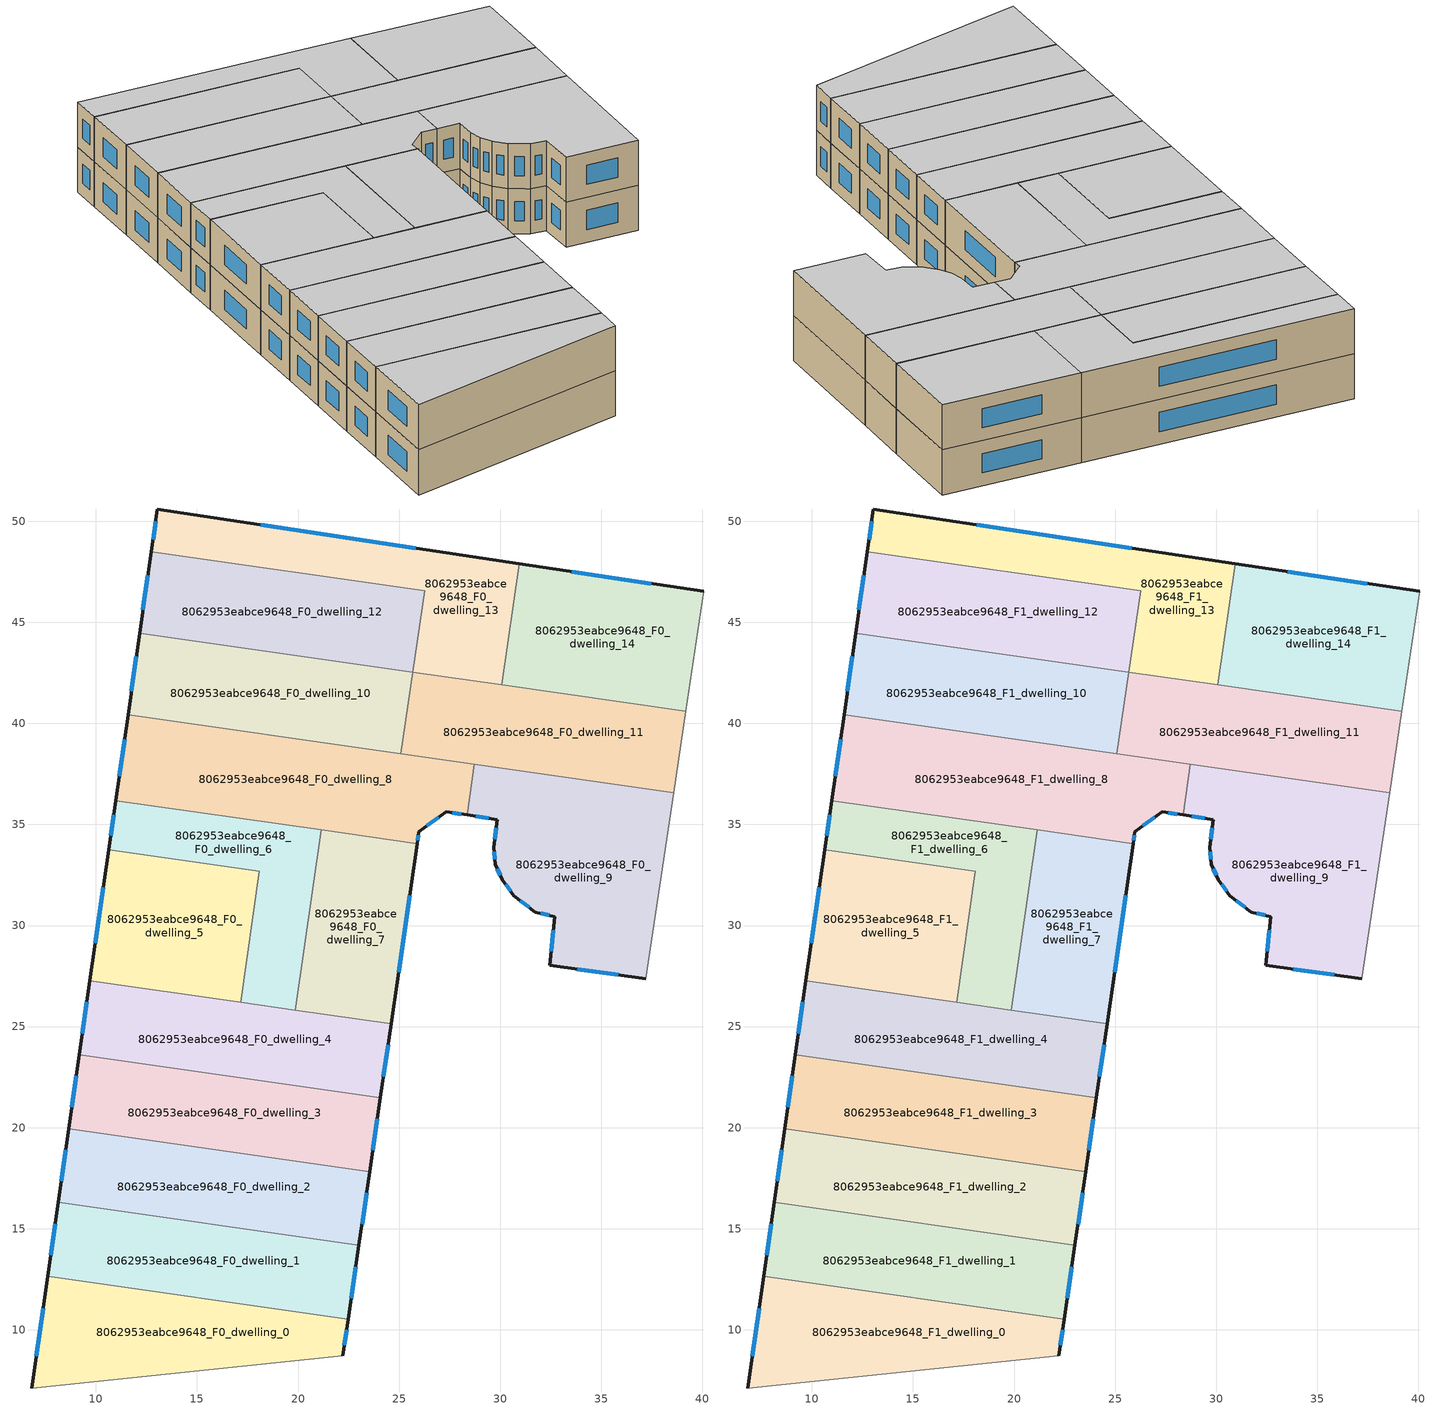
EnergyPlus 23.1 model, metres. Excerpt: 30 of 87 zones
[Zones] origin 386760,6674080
8062953eabce9648_F0_dwelling_0
 floor ground (EU_floor_Construction): 22.48,10.51 22.22,8.71 6.83,7.12 7.62,12.64 z0
 wall outside (EU_wall_Construction): 7.62,12.64 6.83,7.12 / 22.22,8.71 22.48,10.51 z0:3
 wall adiabatic (EU_wall_Construction): 6.83,7.12 22.22,8.71 z0:3
 wall to 8062953eabce9648_F0_dwelling_1 (EU_wall_Construction): 22.48,10.51 7.62,12.64 z0:3
 window (EU_Window_Construction): 7.39,11.06 7.05,8.7 / 22.3,9.22 22.41,10 z0.86:2.14
8062953eabce9648_F0_dwelling_1
 floor ground (EU_floor_Construction): 23.01,14.17 22.48,10.51 7.62,12.64 8.14,16.3 z0
 wall outside (EU_wall_Construction): 8.14,16.3 7.62,12.64 / 22.48,10.51 23.01,14.17 z0:3
 wall to 8062953eabce9648_F0_dwelling_2 (EU_wall_Construction): 23.01,14.17 8.14,16.3 z0:3
 window (EU_Window_Construction): 7.99,15.25 7.77,13.68 / 22.63,11.56 22.86,13.13 z0.86:2.14
8062953eabce9648_F0_dwelling_10
 floor ground (EU_floor_Construction): 25.67,42.53 25.09,38.5 11.59,40.43 12.16,44.46 z0
 wall outside (EU_wall_Construction): 12.16,44.46 11.59,40.43 z0:3
 wall to 8062953eabce9648_F0_dwelling_11 (EU_wall_Construction): 25.09,38.5 25.67,42.53 z0:3
 wall to 8062953eabce9648_F0_dwelling_12 (EU_wall_Construction): 25.67,42.53 12.16,44.46 z0:3
 wall to 8062953eabce9648_F0_dwelling_8 (EU_wall_Construction): 11.59,40.43 25.09,38.5 z0:3
 window (EU_Window_Construction): 12,43.31 11.75,41.58 z0.86:2.14
8062953eabce9648_F0_dwelling_11
 floor ground (EU_floor_Construction): 39.18,40.6 38.58,36.57 25.09,38.5 25.67,42.53 z0
 wall adiabatic (EU_wall_Construction): 38.58,36.57 39.18,40.6 z0:3
 wall to 8062953eabce9648_F0_dwelling_9 (EU_wall_Construction): 28.73,37.98 38.58,36.57 z0:3
 wall to 8062953eabce9648_F0_dwelling_14 (EU_wall_Construction): 39.18,40.6 30.08,41.9 z0:3
 wall to 8062953eabce9648_F0_dwelling_13 (EU_wall_Construction): 30.08,41.9 25.68,42.53 z0:3
 wall to 8062953eabce9648_F0_dwelling_8 (EU_wall_Construction): 25.09,38.5 28.73,37.98 z0:3
 wall to 8062953eabce9648_F0_dwelling_12 (EU_wall_Construction): 25.68,42.53 25.67,42.53 z0:3
8062953eabce9648_F0_dwelling_12
 floor ground (EU_floor_Construction): 26.26,46.56 25.68,42.53 12.16,44.46 12.74,48.49 z0
 wall outside (EU_wall_Construction): 12.74,48.49 12.16,44.46 z0:3
 wall to 8062953eabce9648_F0_dwelling_13 (EU_wall_Construction): 25.68,42.53 26.26,46.56 12.74,48.49 z0:3
 window (EU_Window_Construction): 12.58,47.34 12.33,45.61 z0.86:2.14
8062953eabce9648_F0_dwelling_13
 floor ground (EU_floor_Construction): 30.94,47.9 30.09,41.9 25.68,42.53 26.26,46.56 12.74,48.49 13.04,50.61 z0
 wall outside (EU_wall_Construction): 30.94,47.9 13.04,50.61 12.74,48.49 z0:3
 wall to 8062953eabce9648_F0_dwelling_14 (EU_wall_Construction): 30.09,41.9 30.94,47.9 z0:3
 window (EU_Window_Construction): 12.96,50 12.83,49.09 / 25.83,48.68 18.16,49.83 z0.86:2.14
8062953eabce9648_F0_dwelling_14
 floor ground (EU_floor_Construction): 40.07,46.53 39.18,40.6 30.09,41.9 30.94,47.9 z0
 wall outside (EU_wall_Construction): 40.07,46.53 30.94,47.9 z0:3
 wall adiabatic (EU_wall_Construction): 39.18,40.6 40.07,46.53 z0:3
 window (EU_Window_Construction): 37.46,46.92 33.55,47.51 z0.86:2.14
8062953eabce9648_F0_dwelling_2
 floor ground (EU_floor_Construction): 23.54,17.83 23.01,14.17 8.14,16.3 8.66,19.96 z0
 wall outside (EU_wall_Construction): 8.66,19.96 8.14,16.3 / 23.01,14.17 23.54,17.83 z0:3
 wall to 8062953eabce9648_F0_dwelling_3 (EU_wall_Construction): 23.54,17.83 8.66,19.96 z0:3
 window (EU_Window_Construction): 8.51,18.91 8.29,17.34 / 23.17,15.22 23.39,16.78 z0.86:2.14
8062953eabce9648_F0_dwelling_3
 floor ground (EU_floor_Construction): 24.07,21.48 23.54,17.83 8.66,19.96 9.18,23.61 z0
 wall outside (EU_wall_Construction): 9.18,23.61 8.66,19.96 / 23.54,17.83 24.07,21.48 z0:3
 wall to 8062953eabce9648_F0_dwelling_4 (EU_wall_Construction): 24.07,21.48 9.18,23.61 z0:3
 window (EU_Window_Construction): 9.04,22.57 8.81,21 / 23.7,18.87 23.92,20.44 z0.86:2.14
8062953eabce9648_F0_dwelling_4
 floor ground (EU_floor_Construction): 24.6,25.14 24.07,21.48 9.18,23.61 9.71,27.27 z0
 wall outside (EU_wall_Construction): 9.71,27.27 9.18,23.61 / 24.07,21.48 24.6,25.14 z0:3
 wall to 8062953eabce9648_F0_dwelling_5 (EU_wall_Construction): 17.16,26.2 9.71,27.27 z0:3
 wall to 8062953eabce9648_F0_dwelling_6 (EU_wall_Construction): 19.87,25.81 17.16,26.2 z0:3
 wall to 8062953eabce9648_F0_dwelling_7 (EU_wall_Construction): 24.6,25.14 19.87,25.81 z0:3
 window (EU_Window_Construction): 9.56,26.22 9.33,24.66 / 24.23,22.53 24.45,24.09 z0.86:2.14
8062953eabce9648_F0_dwelling_5
 floor ground (EU_floor_Construction): 18.09,32.68 17.16,26.2 9.71,27.27 10.63,33.75 z0
 wall outside (EU_wall_Construction): 10.63,33.75 9.71,27.27 z0:3
 wall to 8062953eabce9648_F0_dwelling_6 (EU_wall_Construction): 17.16,26.2 18.09,32.68 10.63,33.75 z0:3
 window (EU_Window_Construction): 10.37,31.89 9.97,29.12 z0.86:2.14
8062953eabce9648_F0_dwelling_6
 floor ground (EU_floor_Construction): 21.14,34.73 19.87,25.81 17.16,26.2 18.09,32.68 10.63,33.75 10.98,36.18 z0
 wall outside (EU_wall_Construction): 10.98,36.18 10.63,33.75 z0:3
 wall to 8062953eabce9648_F0_dwelling_7 (EU_wall_Construction): 19.87,25.81 21.14,34.73 z0:3
 wall to 8062953eabce9648_F0_dwelling_8 (EU_wall_Construction): 21.14,34.73 10.98,36.18 z0:3
 window (EU_Window_Construction): 10.88,35.48 10.73,34.44 z0.86:2.14
8062953eabce9648_F0_dwelling_7
 floor ground (EU_floor_Construction): 25.9,34.05 24.6,25.14 19.87,25.81 21.14,34.73 z0
 wall outside (EU_wall_Construction): 24.6,25.14 25.9,34.05 z0:3
 wall to 8062953eabce9648_F0_dwelling_8 (EU_wall_Construction): 25.9,34.05 21.14,34.73 z0:3
 window (EU_Window_Construction): 24.97,27.68 25.53,31.5 z0.86:2.14
8062953eabce9648_F0_dwelling_8
 floor ground (EU_floor_Construction): 28.73,37.98 28.37,35.47 27.34,35.64 25.98,34.64 25.9,34.05 10.98,36.18 11.59,40.43 z0
 wall outside (EU_wall_Construction): 25.9,34.05 25.98,34.64 27.34,35.64 28.37,35.47 / 11.59,40.43 10.98,36.18 z0:3
 wall to 8062953eabce9648_F0_dwelling_9 (EU_wall_Construction): 28.37,35.47 28.73,37.98 z0:3
 window (EU_Window_Construction): 25.92,34.22 25.96,34.47 / 11.42,39.22 11.16,37.39 / 27.63,35.59 28.07,35.52 / 26.37,34.92 26.95,35.35 z0.86:2.14
8062953eabce9648_F0_dwelling_9
 floor ground (EU_floor_Construction): 38.58,36.57 37.2,27.37 32.45,28.04 32.71,30.44 31.74,30.67 30.68,31.46 30.1,32.27 29.77,33.03 29.68,33.88 29.85,35.23 28.37,35.47 28.73,37.98 z0
 wall outside (EU_wall_Construction): 28.37,35.47 29.85,35.23 29.68,33.88 29.77,33.03 30.1,32.27 30.68,31.46 31.74,30.67 32.71,30.44 32.45,28.04 37.2,27.37 z0:3
 wall adiabatic (EU_wall_Construction): 37.2,27.37 38.58,36.57 z0:3
 window (EU_Window_Construction): 33.81,27.84 35.85,27.56 / 32.63,29.75 32.52,28.72 / 32.01,30.6 32.43,30.51 / 30.98,31.23 31.43,30.89 / 30.27,32.04 30.52,31.69 / 29.86,32.81 30,32.49 / 29.71,33.64 29.74,33.27 / 29.8,34.84 29.73,34.27 / 28.79,35.4 29.43,35.3 z0.86:2.14
8062953eabce9648_F1_dwelling_0
 floor to 8062953eabce9648_F0_dwelling_0 (EU_floor_Construction): 22.48,10.51 22.22,8.71 6.83,7.12 7.62,12.64 z3
 wall outside (EU_wall_Construction): 7.62,12.64 6.83,7.12 / 22.22,8.71 22.48,10.51 z3:6
 wall adiabatic (EU_wall_Construction): 6.83,7.12 22.22,8.71 z3:6
 wall to 8062953eabce9648_F1_dwelling_1 (EU_wall_Construction): 22.48,10.51 7.62,12.64 z3:6
 window (EU_Window_Construction): 7.39,11.06 7.05,8.7 / 22.3,9.22 22.41,10 z3.86:5.14
 ceiling to 8062953eabce9648_F2_dwelling_0 (EU_floor_Construction): 22.22,8.71 22.48,10.51 7.62,12.64 6.83,7.12 z6
8062953eabce9648_F1_dwelling_1
 floor to 8062953eabce9648_F0_dwelling_1 (EU_floor_Construction): 23.01,14.17 22.48,10.51 7.62,12.64 8.14,16.3 z3
 wall outside (EU_wall_Construction): 8.14,16.3 7.62,12.64 / 22.48,10.51 23.01,14.17 z3:6
 wall to 8062953eabce9648_F1_dwelling_2 (EU_wall_Construction): 23.01,14.17 8.14,16.3 z3:6
 window (EU_Window_Construction): 7.99,15.25 7.77,13.68 / 22.63,11.56 22.86,13.13 z3.86:5.14
 ceiling to 8062953eabce9648_F2_dwelling_1 (EU_floor_Construction): 22.48,10.51 23.01,14.17 8.14,16.3 7.62,12.64 z6
8062953eabce9648_F1_dwelling_10
 floor to 8062953eabce9648_F0_dwelling_10 (EU_floor_Construction): 25.67,42.53 25.09,38.5 11.59,40.43 12.16,44.46 z3
 wall outside (EU_wall_Construction): 12.16,44.46 11.59,40.43 z3:6
 wall to 8062953eabce9648_F1_dwelling_11 (EU_wall_Construction): 25.09,38.5 25.67,42.53 z3:6
 wall to 8062953eabce9648_F1_dwelling_12 (EU_wall_Construction): 25.67,42.53 12.16,44.46 z3:6
 wall to 8062953eabce9648_F1_dwelling_8 (EU_wall_Construction): 11.59,40.43 25.09,38.5 z3:6
 window (EU_Window_Construction): 12,43.31 11.75,41.58 z3.86:5.14
 ceiling to 8062953eabce9648_F2_dwelling_10 (EU_floor_Construction): 25.09,38.5 25.67,42.53 12.16,44.46 11.59,40.43 z6
8062953eabce9648_F1_dwelling_11
 floor to 8062953eabce9648_F0_dwelling_11 (EU_floor_Construction): 39.18,40.6 38.58,36.57 25.09,38.5 25.67,42.53 z3
 wall adiabatic (EU_wall_Construction): 38.58,36.57 39.18,40.6 z3:6
 wall to 8062953eabce9648_F1_dwelling_9 (EU_wall_Construction): 28.73,37.98 38.58,36.57 z3:6
 wall to 8062953eabce9648_F1_dwelling_14 (EU_wall_Construction): 39.18,40.6 30.08,41.9 z3:6
 wall to 8062953eabce9648_F1_dwelling_13 (EU_wall_Construction): 30.08,41.9 25.68,42.53 z3:6
 wall to 8062953eabce9648_F1_dwelling_8 (EU_wall_Construction): 25.09,38.5 28.73,37.98 z3:6
 wall to 8062953eabce9648_F1_dwelling_12 (EU_wall_Construction): 25.68,42.53 25.67,42.53 z3:6
 ceiling to 8062953eabce9648_F2_dwelling_11 (EU_floor_Construction): 38.58,36.57 39.18,40.6 25.67,42.53 25.09,38.5 z6
8062953eabce9648_F1_dwelling_12
 floor to 8062953eabce9648_F0_dwelling_12 (EU_floor_Construction): 26.26,46.56 25.68,42.53 12.16,44.46 12.74,48.49 z3
 wall outside (EU_wall_Construction): 12.74,48.49 12.16,44.46 z3:6
 wall to 8062953eabce9648_F1_dwelling_13 (EU_wall_Construction): 25.68,42.53 26.26,46.56 12.74,48.49 z3:6
 window (EU_Window_Construction): 12.58,47.34 12.33,45.61 z3.86:5.14
 ceiling to 8062953eabce9648_F2_dwelling_12 (EU_floor_Construction): 25.68,42.53 26.26,46.56 12.74,48.49 12.16,44.46 z6
8062953eabce9648_F1_dwelling_13
 floor to 8062953eabce9648_F0_dwelling_13 (EU_floor_Construction): 30.94,47.9 30.09,41.9 25.68,42.53 26.26,46.56 12.74,48.49 13.04,50.61 z3
 wall outside (EU_wall_Construction): 30.94,47.9 13.04,50.61 12.74,48.49 z3:6
 wall to 8062953eabce9648_F1_dwelling_14 (EU_wall_Construction): 30.09,41.9 30.94,47.9 z3:6
 window (EU_Window_Construction): 12.96,50 12.83,49.09 / 25.83,48.68 18.16,49.83 z3.86:5.14
 ceiling to 8062953eabce9648_F2_dwelling_13 (EU_floor_Construction): 30.09,41.9 30.94,47.9 13.04,50.61 12.74,48.49 26.26,46.56 25.68,42.53 z6
8062953eabce9648_F1_dwelling_14
 floor to 8062953eabce9648_F0_dwelling_14 (EU_floor_Construction): 40.07,46.53 39.18,40.6 30.09,41.9 30.94,47.9 z3
 wall outside (EU_wall_Construction): 40.07,46.53 30.94,47.9 z3:6
 wall adiabatic (EU_wall_Construction): 39.18,40.6 40.07,46.53 z3:6
 window (EU_Window_Construction): 37.46,46.92 33.55,47.51 z3.86:5.14
 ceiling to 8062953eabce9648_F2_dwelling_14 (EU_floor_Construction): 39.18,40.6 40.07,46.53 30.94,47.9 30.09,41.9 z6
8062953eabce9648_F1_dwelling_2
 floor to 8062953eabce9648_F0_dwelling_2 (EU_floor_Construction): 23.54,17.83 23.01,14.17 8.14,16.3 8.66,19.96 z3
 wall outside (EU_wall_Construction): 8.66,19.96 8.14,16.3 / 23.01,14.17 23.54,17.83 z3:6
 wall to 8062953eabce9648_F1_dwelling_3 (EU_wall_Construction): 23.54,17.83 8.66,19.96 z3:6
 window (EU_Window_Construction): 8.51,18.91 8.29,17.34 / 23.17,15.22 23.39,16.78 z3.86:5.14
 ceiling to 8062953eabce9648_F2_dwelling_2 (EU_floor_Construction): 23.01,14.17 23.54,17.83 8.66,19.96 8.14,16.3 z6
8062953eabce9648_F1_dwelling_3
 floor to 8062953eabce9648_F0_dwelling_3 (EU_floor_Construction): 24.07,21.48 23.54,17.83 8.66,19.96 9.18,23.61 z3
 wall outside (EU_wall_Construction): 9.18,23.61 8.66,19.96 / 23.54,17.83 24.07,21.48 z3:6
 wall to 8062953eabce9648_F1_dwelling_4 (EU_wall_Construction): 24.07,21.48 9.18,23.61 z3:6
 window (EU_Window_Construction): 9.04,22.57 8.81,21 / 23.7,18.87 23.92,20.44 z3.86:5.14
 ceiling to 8062953eabce9648_F2_dwelling_3 (EU_floor_Construction): 23.54,17.83 24.07,21.48 9.18,23.61 8.66,19.96 z6
8062953eabce9648_F1_dwelling_4
 floor to 8062953eabce9648_F0_dwelling_4 (EU_floor_Construction): 24.6,25.14 24.07,21.48 9.18,23.61 9.71,27.27 z3
 wall outside (EU_wall_Construction): 9.71,27.27 9.18,23.61 / 24.07,21.48 24.6,25.14 z3:6
 wall to 8062953eabce9648_F1_dwelling_5 (EU_wall_Construction): 17.16,26.2 9.71,27.27 z3:6
 wall to 8062953eabce9648_F1_dwelling_6 (EU_wall_Construction): 19.87,25.81 17.16,26.2 z3:6
 wall to 8062953eabce9648_F1_dwelling_7 (EU_wall_Construction): 24.6,25.14 19.87,25.81 z3:6
 window (EU_Window_Construction): 9.56,26.22 9.33,24.66 / 24.23,22.53 24.45,24.09 z3.86:5.14
 ceiling to 8062953eabce9648_F2_dwelling_4 (EU_floor_Construction): 24.07,21.48 24.6,25.14 9.71,27.27 9.18,23.61 z6
8062953eabce9648_F1_dwelling_5
 floor to 8062953eabce9648_F0_dwelling_5 (EU_floor_Construction): 18.09,32.68 17.16,26.2 9.71,27.27 10.63,33.75 z3
 wall outside (EU_wall_Construction): 10.63,33.75 9.71,27.27 z3:6
 wall to 8062953eabce9648_F1_dwelling_6 (EU_wall_Construction): 17.16,26.2 18.09,32.68 10.63,33.75 z3:6
 window (EU_Window_Construction): 10.37,31.89 9.97,29.12 z3.86:5.14
 ceiling to 8062953eabce9648_F2_dwelling_5 (EU_floor_Construction): 17.16,26.2 18.09,32.68 10.63,33.75 9.71,27.27 z6
8062953eabce9648_F1_dwelling_6
 floor to 8062953eabce9648_F0_dwelling_6 (EU_floor_Construction): 21.14,34.73 19.87,25.81 17.16,26.2 18.09,32.68 10.63,33.75 10.98,36.18 z3
 wall outside (EU_wall_Construction): 10.98,36.18 10.63,33.75 z3:6
 wall to 8062953eabce9648_F1_dwelling_7 (EU_wall_Construction): 19.87,25.81 21.14,34.73 z3:6
 wall to 8062953eabce9648_F1_dwelling_8 (EU_wall_Construction): 21.14,34.73 10.98,36.18 z3:6
 window (EU_Window_Construction): 10.88,35.48 10.73,34.44 z3.86:5.14
 ceiling to 8062953eabce9648_F2_dwelling_6 (EU_floor_Construction): 19.87,25.81 21.14,34.73 10.98,36.18 10.63,33.75 18.09,32.68 17.16,26.2 z6
8062953eabce9648_F1_dwelling_7
 floor to 8062953eabce9648_F0_dwelling_7 (EU_floor_Construction): 25.9,34.05 24.6,25.14 19.87,25.81 21.14,34.73 z3
 wall outside (EU_wall_Construction): 24.6,25.14 25.9,34.05 z3:6
 wall to 8062953eabce9648_F1_dwelling_8 (EU_wall_Construction): 25.9,34.05 21.14,34.73 z3:6
 window (EU_Window_Construction): 24.97,27.68 25.53,31.5 z3.86:5.14
 ceiling to 8062953eabce9648_F2_dwelling_7 (EU_floor_Construction): 24.6,25.14 25.9,34.05 21.14,34.73 19.87,25.81 z6
8062953eabce9648_F1_dwelling_8
 floor to 8062953eabce9648_F0_dwelling_8 (EU_floor_Construction): 28.73,37.98 28.37,35.47 27.34,35.64 25.98,34.64 25.9,34.05 10.98,36.18 11.59,40.43 z3
 wall outside (EU_wall_Construction): 25.9,34.05 25.98,34.64 27.34,35.64 28.37,35.47 / 11.59,40.43 10.98,36.18 z3:6
 wall to 8062953eabce9648_F1_dwelling_9 (EU_wall_Construction): 28.37,35.47 28.73,37.98 z3:6
 window (EU_Window_Construction): 25.92,34.22 25.96,34.47 / 11.42,39.22 11.16,37.39 / 27.63,35.59 28.07,35.52 / 26.37,34.92 26.95,35.35 z3.86:5.14
 ceiling to 8062953eabce9648_F2_dwelling_8 (EU_floor_Construction): 28.37,35.47 28.73,37.98 11.59,40.43 10.98,36.18 25.9,34.05 25.98,34.64 27.34,35.64 z6
8062953eabce9648_F1_dwelling_9
 floor to 8062953eabce9648_F0_dwelling_9 (EU_floor_Construction): 38.58,36.57 37.2,27.37 32.45,28.04 32.71,30.44 31.74,30.67 30.68,31.46 30.1,32.27 29.77,33.03 29.68,33.88 29.85,35.23 28.37,35.47 28.73,37.98 z3
 wall outside (EU_wall_Construction): 28.37,35.47 29.85,35.23 29.68,33.88 29.77,33.03 30.1,32.27 30.68,31.46 31.74,30.67 32.71,30.44 32.45,28.04 37.2,27.37 z3:6
 wall adiabatic (EU_wall_Construction): 37.2,27.37 38.58,36.57 z3:6
 window (EU_Window_Construction): 33.81,27.84 35.85,27.56 / 32.63,29.75 32.52,28.72 / 32.01,30.6 32.43,30.51 / 30.98,31.23 31.43,30.89 / 30.27,32.04 30.52,31.69 / 29.86,32.81 30,32.49 / 29.71,33.64 29.74,33.27 / 29.8,34.84 29.73,34.27 / 28.79,35.4 29.43,35.3 z3.86:5.14
 ceiling to 8062953eabce9648_F2_dwelling_9 (EU_floor_Construction): 37.2,27.37 38.58,36.57 28.73,37.98 28.37,35.47 29.85,35.23 29.68,33.88 29.77,33.03 30.1,32.27 30.68,31.46 31.74,30.67 32.71,30.44 32.45,28.04 z6
[Building]
EU S2 Campaign: North Axis=0; Terrain=City; Solar Distribution=FullExterior
[Site:Location]
Helsinki-Vantaa.AP: Latitude=60.317; Longitude=24.963; Time Zone=2; Elevation=54.6
[SizingPeriod:WeatherFileDays]
AnnualSizingPeriod: Begin Month=1; Begin Day of Month=1; End Month=12; End Day of Month=31; Day of Week for Start Day=Monday; Use Weather File Daylight Saving Period=No; Use Weather File Rain and Snow Indicators=No
[MATERIAL]
EU_InternalMass_Material: Roughness=MediumRough; Thickness=0.1; Conductivity=1; Density=1800; Specific Heat=900; Thermal Absorptance=0.9; Solar Absorptance=0.7; Visible Absorptance=0.7
[MATERIAL:NOMASS] Roughness=MediumRough; Thermal Absorptance=0.9; Solar Absorptance=0.7; Visible Absorptance=0.7
Name | Thermal Resistance
EU_wall_NoMass | 1.10183
EU_floor_NoMass | 1.70606
[WINDOWMATERIAL:SIMPLEGLAZINGSYSTEM]
EU_Window_SimpleGlazing: UFactor=3.11035; Solar Heat Gain Coefficient=0.8; Visible Transmittance=0.8
[CONSTRUCTION]
EU_wall_Construction: EU_wall_NoMass
EU_floor_Construction: EU_floor_NoMass
EU_Window_Construction: EU_Window_SimpleGlazing
EU_InternalMass_Construction: EU_InternalMass_Material
[ZONE] Type=1; Multiplier=1; Ceiling Height=autocalculate; Floor Area=autocalculate; Part of Total Floor Area=Yes
Name | Volume
8062953eabce9648_F0_dwelling_0; 8062953eabce9648_F1_dwelling_0 | 166.624
8062953eabce9648_F0_dwelling_1; 8062953eabce9648_F1_dwelling_1 | 166.622
8062953eabce9648_F0_dwelling_10; 8062953eabce9648_F1_dwelling_10 | 166.617
8062953eabce9648_F0_dwelling_11; 8062953eabce9648_F1_dwelling_11 | 166.619
8062953eabce9648_F0_dwelling_12; 8062953eabce9648_F1_dwelling_12 | 166.65
8062953eabce9648_F0_dwelling_13; 8062953eabce9648_F1_dwelling_13 | 166.615
8062953eabce9648_F0_dwelling_14; 8062953eabce9648_F1_dwelling_14 | 166.606
8062953eabce9648_F0_dwelling_2; 8062953eabce9648_F1_dwelling_2 | 166.637
8062953eabce9648_F0_dwelling_3; 8062953eabce9648_F1_dwelling_3 | 166.603
8062953eabce9648_F0_dwelling_4; 8062953eabce9648_F1_dwelling_4 | 166.648
8062953eabce9648_F0_dwelling_5; 8062953eabce9648_F1_dwelling_5 | 147.819
8062953eabce9648_F0_dwelling_6; 8062953eabce9648_F1_dwelling_6 | 129.465
8062953eabce9648_F0_dwelling_7; 8062953eabce9648_F1_dwelling_7 | 129.459
8062953eabce9648_F0_dwelling_8; 8062953eabce9648_F1_dwelling_8 | 213.204
8062953eabce9648_F0_dwelling_9; 8062953eabce9648_F1_dwelling_9 | 213.206
[INTERNALMASS] Construction=EU_InternalMass_Construction
Name | Zone or ZoneList | Surface Area
8062953eabce9648_F0_dwelling_0_EU_InternalMass | 8062953eabce9648_F0_dwelling_0 | 55.5414
8062953eabce9648_F0_dwelling_1_EU_InternalMass | 8062953eabce9648_F0_dwelling_1 | 55.5406
8062953eabce9648_F0_dwelling_2_EU_InternalMass | 8062953eabce9648_F0_dwelling_2 | 55.5454
8062953eabce9648_F0_dwelling_3_EU_InternalMass | 8062953eabce9648_F0_dwelling_3 | 55.5346
8062953eabce9648_F0_dwelling_4_EU_InternalMass | 8062953eabce9648_F0_dwelling_4 | 55.5495
8062953eabce9648_F0_dwelling_5_EU_InternalMass | 8062953eabce9648_F0_dwelling_5 | 49.2746
8062953eabce9648_F0_dwelling_6_EU_InternalMass | 8062953eabce9648_F0_dwelling_6 | 43.1552
8062953eabce9648_F0_dwelling_7_EU_InternalMass | 8062953eabce9648_F0_dwelling_7 | 43.1518
8062953eabce9648_F0_dwelling_8_EU_InternalMass | 8062953eabce9648_F0_dwelling_8 | 71.0672
8062953eabce9648_F0_dwelling_9_EU_InternalMass | 8062953eabce9648_F0_dwelling_9 | 71.0665
8062953eabce9648_F0_dwelling_10_EU_InternalMass | 8062953eabce9648_F0_dwelling_10 | 55.5391
8062953eabce9648_F0_dwelling_11_EU_InternalMass | 8062953eabce9648_F0_dwelling_11 | 55.5392
8062953eabce9648_F0_dwelling_12_EU_InternalMass | 8062953eabce9648_F0_dwelling_12 | 55.5499
8062953eabce9648_F0_dwelling_13_EU_InternalMass | 8062953eabce9648_F0_dwelling_13 | 55.5387
8062953eabce9648_F0_dwelling_14_EU_InternalMass | 8062953eabce9648_F0_dwelling_14 | 55.535
8062953eabce9648_F1_dwelling_0_EU_InternalMass | 8062953eabce9648_F1_dwelling_0 | 55.5414
8062953eabce9648_F1_dwelling_1_EU_InternalMass | 8062953eabce9648_F1_dwelling_1 | 55.5406
8062953eabce9648_F1_dwelling_2_EU_InternalMass | 8062953eabce9648_F1_dwelling_2 | 55.5454
8062953eabce9648_F1_dwelling_3_EU_InternalMass | 8062953eabce9648_F1_dwelling_3 | 55.5346
8062953eabce9648_F1_dwelling_4_EU_InternalMass | 8062953eabce9648_F1_dwelling_4 | 55.5495
8062953eabce9648_F1_dwelling_5_EU_InternalMass | 8062953eabce9648_F1_dwelling_5 | 49.2746
8062953eabce9648_F1_dwelling_6_EU_InternalMass | 8062953eabce9648_F1_dwelling_6 | 43.1552
8062953eabce9648_F1_dwelling_7_EU_InternalMass | 8062953eabce9648_F1_dwelling_7 | 43.1518
8062953eabce9648_F1_dwelling_8_EU_InternalMass | 8062953eabce9648_F1_dwelling_8 | 71.0672
8062953eabce9648_F1_dwelling_9_EU_InternalMass | 8062953eabce9648_F1_dwelling_9 | 71.0665
8062953eabce9648_F1_dwelling_10_EU_InternalMass | 8062953eabce9648_F1_dwelling_10 | 55.5391
8062953eabce9648_F1_dwelling_11_EU_InternalMass | 8062953eabce9648_F1_dwelling_11 | 55.5392
8062953eabce9648_F1_dwelling_12_EU_InternalMass | 8062953eabce9648_F1_dwelling_12 | 55.5499
8062953eabce9648_F1_dwelling_13_EU_InternalMass | 8062953eabce9648_F1_dwelling_13 | 55.5387
8062953eabce9648_F1_dwelling_14_EU_InternalMass | 8062953eabce9648_F1_dwelling_14 | 55.535
[OTHEREQUIPMENT] Fuel Type=Electricity; Design Level Calculation Method=Watts/Area; Power per Zone Floor Area=1; Fraction Latent=0; Fraction Radiant=0; Fraction Lost=0; Carbon Dioxide Generation Rate=0; EndUse Subcategory=EU_Step8_InternalGains
Name | Zone or ZoneList or Space or SpaceList | Schedule
EU_Step8_InternalGain_8062953eabce9648_F0_dwelling_0_f000 | 8062953eabce9648_F0_dwelling_0 | EU_Step8_GainSchedule_8062953eabce9648_F0_dwelling_0_f000
EU_Step8_InternalGain_8062953eabce9648_F0_dwelling_1_f000 | 8062953eabce9648_F0_dwelling_1 | EU_Step8_GainSchedule_8062953eabce9648_F0_dwelling_1_f000
EU_Step8_InternalGain_8062953eabce9648_F0_dwelling_2_f000 | 8062953eabce9648_F0_dwelling_2 | EU_Step8_GainSchedule_8062953eabce9648_F0_dwelling_2_f000
EU_Step8_InternalGain_8062953eabce9648_F0_dwelling_3_f000 | 8062953eabce9648_F0_dwelling_3 | EU_Step8_GainSchedule_8062953eabce9648_F0_dwelling_3_f000
EU_Step8_InternalGain_8062953eabce9648_F0_dwelling_4_f000 | 8062953eabce9648_F0_dwelling_4 | EU_Step8_GainSchedule_8062953eabce9648_F0_dwelling_4_f000
EU_Step8_InternalGain_8062953eabce9648_F0_dwelling_5_f000 | 8062953eabce9648_F0_dwelling_5 | EU_Step8_GainSchedule_8062953eabce9648_F0_dwelling_5_f000
EU_Step8_InternalGain_8062953eabce9648_F0_dwelling_6_f000 | 8062953eabce9648_F0_dwelling_6 | EU_Step8_GainSchedule_8062953eabce9648_F0_dwelling_6_f000
EU_Step8_InternalGain_8062953eabce9648_F0_dwelling_7_f000 | 8062953eabce9648_F0_dwelling_7 | EU_Step8_GainSchedule_8062953eabce9648_F0_dwelling_7_f000
EU_Step8_InternalGain_8062953eabce9648_F0_dwelling_8_f000 | 8062953eabce9648_F0_dwelling_8 | EU_Step8_GainSchedule_8062953eabce9648_F0_dwelling_8_f000
EU_Step8_InternalGain_8062953eabce9648_F0_dwelling_9_f000 | 8062953eabce9648_F0_dwelling_9 | EU_Step8_GainSchedule_8062953eabce9648_F0_dwelling_9_f000
EU_Step8_InternalGain_8062953eabce9648_F0_dwelling_10_f000 | 8062953eabce9648_F0_dwelling_10 | EU_Step8_GainSchedule_8062953eabce9648_F0_dwelling_10_f000
EU_Step8_InternalGain_8062953eabce9648_F0_dwelling_11_f000 | 8062953eabce9648_F0_dwelling_11 | EU_Step8_GainSchedule_8062953eabce9648_F0_dwelling_11_f000
EU_Step8_InternalGain_8062953eabce9648_F0_dwelling_12_f000 | 8062953eabce9648_F0_dwelling_12 | EU_Step8_GainSchedule_8062953eabce9648_F0_dwelling_12_f000
EU_Step8_InternalGain_8062953eabce9648_F0_dwelling_13_f000 | 8062953eabce9648_F0_dwelling_13 | EU_Step8_GainSchedule_8062953eabce9648_F0_dwelling_13_f000
EU_Step8_InternalGain_8062953eabce9648_F0_dwelling_14_f000 | 8062953eabce9648_F0_dwelling_14 | EU_Step8_GainSchedule_8062953eabce9648_F0_dwelling_14_f000
EU_Step8_InternalGain_8062953eabce9648_F1_dwelling_0_f000 | 8062953eabce9648_F1_dwelling_0 | EU_Step8_GainSchedule_8062953eabce9648_F1_dwelling_0_f000
EU_Step8_InternalGain_8062953eabce9648_F1_dwelling_1_f000 | 8062953eabce9648_F1_dwelling_1 | EU_Step8_GainSchedule_8062953eabce9648_F1_dwelling_1_f000
EU_Step8_InternalGain_8062953eabce9648_F1_dwelling_2_f000 | 8062953eabce9648_F1_dwelling_2 | EU_Step8_GainSchedule_8062953eabce9648_F1_dwelling_2_f000
EU_Step8_InternalGain_8062953eabce9648_F1_dwelling_3_f000 | 8062953eabce9648_F1_dwelling_3 | EU_Step8_GainSchedule_8062953eabce9648_F1_dwelling_3_f000
EU_Step8_InternalGain_8062953eabce9648_F1_dwelling_4_f000 | 8062953eabce9648_F1_dwelling_4 | EU_Step8_GainSchedule_8062953eabce9648_F1_dwelling_4_f000
EU_Step8_InternalGain_8062953eabce9648_F1_dwelling_5_f000 | 8062953eabce9648_F1_dwelling_5 | EU_Step8_GainSchedule_8062953eabce9648_F1_dwelling_5_f000
EU_Step8_InternalGain_8062953eabce9648_F1_dwelling_6_f000 | 8062953eabce9648_F1_dwelling_6 | EU_Step8_GainSchedule_8062953eabce9648_F1_dwelling_6_f000
EU_Step8_InternalGain_8062953eabce9648_F1_dwelling_7_f000 | 8062953eabce9648_F1_dwelling_7 | EU_Step8_GainSchedule_8062953eabce9648_F1_dwelling_7_f000
EU_Step8_InternalGain_8062953eabce9648_F1_dwelling_8_f000 | 8062953eabce9648_F1_dwelling_8 | EU_Step8_GainSchedule_8062953eabce9648_F1_dwelling_8_f000
EU_Step8_InternalGain_8062953eabce9648_F1_dwelling_9_f000 | 8062953eabce9648_F1_dwelling_9 | EU_Step8_GainSchedule_8062953eabce9648_F1_dwelling_9_f000
EU_Step8_InternalGain_8062953eabce9648_F1_dwelling_10_f000 | 8062953eabce9648_F1_dwelling_10 | EU_Step8_GainSchedule_8062953eabce9648_F1_dwelling_10_f000
EU_Step8_InternalGain_8062953eabce9648_F1_dwelling_11_f000 | 8062953eabce9648_F1_dwelling_11 | EU_Step8_GainSchedule_8062953eabce9648_F1_dwelling_11_f000
EU_Step8_InternalGain_8062953eabce9648_F1_dwelling_12_f000 | 8062953eabce9648_F1_dwelling_12 | EU_Step8_GainSchedule_8062953eabce9648_F1_dwelling_12_f000
EU_Step8_InternalGain_8062953eabce9648_F1_dwelling_13_f000 | 8062953eabce9648_F1_dwelling_13 | EU_Step8_GainSchedule_8062953eabce9648_F1_dwelling_13_f000
EU_Step8_InternalGain_8062953eabce9648_F1_dwelling_14_f000 | 8062953eabce9648_F1_dwelling_14 | EU_Step8_GainSchedule_8062953eabce9648_F1_dwelling_14_f000
[ZONEVENTILATION:DESIGNFLOWRATE] Schedule=EU_AlwaysOn; Design Flow Rate Calculation Method=AirChanges/Hour; Air Changes per Hour=0.756316; Ventilation Type=Natural; Fan Pressure Rise=0; Fan Total Efficiency=1; Constant Term Coefficient=1; Temperature Term Coefficient=0; Velocity Term Coefficient=0; Velocity Squared Term Coefficient=0; Minimum Indoor Temperature=-100; Maximum Indoor Temperature=100; Delta Temperature=-100; Minimum Outdoor Temperature=-100; Maximum Outdoor Temperature=100; Maximum Wind Speed=40
Name | Zone or ZoneList or Space or SpaceList
EU_ConstantAir_8062953eabce9648_F0_dwelling_0 | 8062953eabce9648_F0_dwelling_0
EU_ConstantAir_8062953eabce9648_F0_dwelling_1 | 8062953eabce9648_F0_dwelling_1
EU_ConstantAir_8062953eabce9648_F0_dwelling_2 | 8062953eabce9648_F0_dwelling_2
EU_ConstantAir_8062953eabce9648_F0_dwelling_3 | 8062953eabce9648_F0_dwelling_3
EU_ConstantAir_8062953eabce9648_F0_dwelling_4 | 8062953eabce9648_F0_dwelling_4
EU_ConstantAir_8062953eabce9648_F0_dwelling_5 | 8062953eabce9648_F0_dwelling_5
EU_ConstantAir_8062953eabce9648_F0_dwelling_6 | 8062953eabce9648_F0_dwelling_6
EU_ConstantAir_8062953eabce9648_F0_dwelling_7 | 8062953eabce9648_F0_dwelling_7
EU_ConstantAir_8062953eabce9648_F0_dwelling_8 | 8062953eabce9648_F0_dwelling_8
EU_ConstantAir_8062953eabce9648_F0_dwelling_9 | 8062953eabce9648_F0_dwelling_9
EU_ConstantAir_8062953eabce9648_F0_dwelling_10 | 8062953eabce9648_F0_dwelling_10
EU_ConstantAir_8062953eabce9648_F0_dwelling_11 | 8062953eabce9648_F0_dwelling_11
EU_ConstantAir_8062953eabce9648_F0_dwelling_12 | 8062953eabce9648_F0_dwelling_12
EU_ConstantAir_8062953eabce9648_F0_dwelling_13 | 8062953eabce9648_F0_dwelling_13
EU_ConstantAir_8062953eabce9648_F0_dwelling_14 | 8062953eabce9648_F0_dwelling_14
EU_ConstantAir_8062953eabce9648_F1_dwelling_0 | 8062953eabce9648_F1_dwelling_0
EU_ConstantAir_8062953eabce9648_F1_dwelling_1 | 8062953eabce9648_F1_dwelling_1
EU_ConstantAir_8062953eabce9648_F1_dwelling_2 | 8062953eabce9648_F1_dwelling_2
EU_ConstantAir_8062953eabce9648_F1_dwelling_3 | 8062953eabce9648_F1_dwelling_3
EU_ConstantAir_8062953eabce9648_F1_dwelling_4 | 8062953eabce9648_F1_dwelling_4
EU_ConstantAir_8062953eabce9648_F1_dwelling_5 | 8062953eabce9648_F1_dwelling_5
EU_ConstantAir_8062953eabce9648_F1_dwelling_6 | 8062953eabce9648_F1_dwelling_6
EU_ConstantAir_8062953eabce9648_F1_dwelling_7 | 8062953eabce9648_F1_dwelling_7
EU_ConstantAir_8062953eabce9648_F1_dwelling_8 | 8062953eabce9648_F1_dwelling_8
EU_ConstantAir_8062953eabce9648_F1_dwelling_9 | 8062953eabce9648_F1_dwelling_9
EU_ConstantAir_8062953eabce9648_F1_dwelling_10 | 8062953eabce9648_F1_dwelling_10
EU_ConstantAir_8062953eabce9648_F1_dwelling_11 | 8062953eabce9648_F1_dwelling_11
EU_ConstantAir_8062953eabce9648_F1_dwelling_12 | 8062953eabce9648_F1_dwelling_12
EU_ConstantAir_8062953eabce9648_F1_dwelling_13 | 8062953eabce9648_F1_dwelling_13
EU_ConstantAir_8062953eabce9648_F1_dwelling_14 | 8062953eabce9648_F1_dwelling_14
[HVACTEMPLATE:THERMOSTAT] Constant Heating Setpoint=20; Constant Cooling Setpoint=50
EU_HeatOnly_8062953eabce9648_F0_dwelling_0; EU_HeatOnly_8062953eabce9648_F0_dwelling_1; EU_HeatOnly_8062953eabce9648_F0_dwelling_2; EU_HeatOnly_8062953eabce9648_F0_dwelling_3; EU_HeatOnly_8062953eabce9648_F0_dwelling_4; EU_HeatOnly_8062953eabce9648_F0_dwelling_5; EU_HeatOnly_8062953eabce9648_F0_dwelling_6; EU_HeatOnly_8062953eabce9648_F0_dwelling_7; EU_HeatOnly_8062953eabce9648_F0_dwelling_8; EU_HeatOnly_8062953eabce9648_F0_dwelling_9; EU_HeatOnly_8062953eabce9648_F0_dwelling_10; EU_HeatOnly_8062953eabce9648_F0_dwelling_11; EU_HeatOnly_8062953eabce9648_F0_dwelling_12; EU_HeatOnly_8062953eabce9648_F0_dwelling_13; EU_HeatOnly_8062953eabce9648_F0_dwelling_14; EU_HeatOnly_8062953eabce9648_F1_dwelling_0; EU_HeatOnly_8062953eabce9648_F1_dwelling_1; EU_HeatOnly_8062953eabce9648_F1_dwelling_2; EU_HeatOnly_8062953eabce9648_F1_dwelling_3; EU_HeatOnly_8062953eabce9648_F1_dwelling_4; EU_HeatOnly_8062953eabce9648_F1_dwelling_5; EU_HeatOnly_8062953eabce9648_F1_dwelling_6; EU_HeatOnly_8062953eabce9648_F1_dwelling_7; EU_HeatOnly_8062953eabce9648_F1_dwelling_8; EU_HeatOnly_8062953eabce9648_F1_dwelling_9; EU_HeatOnly_8062953eabce9648_F1_dwelling_10; EU_HeatOnly_8062953eabce9648_F1_dwelling_11; EU_HeatOnly_8062953eabce9648_F1_dwelling_12; EU_HeatOnly_8062953eabce9648_F1_dwelling_13; EU_HeatOnly_8062953eabce9648_F1_dwelling_14; EU_HeatOnly_8062953eabce9648_F2_dwelling_0; EU_HeatOnly_8062953eabce9648_F2_dwelling_1; EU_HeatOnly_8062953eabce9648_F2_dwelling_2; EU_HeatOnly_8062953eabce9648_F2_dwelling_3; EU_HeatOnly_8062953eabce9648_F2_dwelling_4; EU_HeatOnly_8062953eabce9648_F2_dwelling_5; EU_HeatOnly_8062953eabce9648_F2_dwelling_6; EU_HeatOnly_8062953eabce9648_F2_dwelling_7; EU_HeatOnly_8062953eabce9648_F2_dwelling_8; EU_HeatOnly_8062953eabce9648_F2_dwelling_9; EU_HeatOnly_8062953eabce9648_F2_dwelling_10; EU_HeatOnly_8062953eabce9648_F2_dwelling_11; EU_HeatOnly_8062953eabce9648_F2_dwelling_12; EU_HeatOnly_8062953eabce9648_F2_dwelling_13; EU_HeatOnly_8062953eabce9648_F2_dwelling_14; EU_HeatOnly_8062953eabce9648_F3_dwelling_0; EU_HeatOnly_8062953eabce9648_F3_dwelling_1; EU_HeatOnly_8062953eabce9648_F3_dwelling_2; EU_HeatOnly_8062953eabce9648_F3_dwelling_3; EU_HeatOnly_8062953eabce9648_F3_dwelling_4; EU_HeatOnly_8062953eabce9648_F3_dwelling_5; EU_HeatOnly_8062953eabce9648_F3_dwelling_6; EU_HeatOnly_8062953eabce9648_F3_dwelling_7; EU_HeatOnly_8062953eabce9648_F3_dwelling_8; EU_HeatOnly_8062953eabce9648_F3_dwelling_9; EU_HeatOnly_8062953eabce9648_F3_dwelling_10; EU_HeatOnly_8062953eabce9648_F3_dwelling_11; EU_HeatOnly_8062953eabce9648_F3_dwelling_12; EU_HeatOnly_8062953eabce9648_F3_dwelling_13; EU_HeatOnly_8062953eabce9648_F4_dwelling_0; EU_HeatOnly_8062953eabce9648_F4_dwelling_1; EU_HeatOnly_8062953eabce9648_F4_dwelling_2; EU_HeatOnly_8062953eabce9648_F4_dwelling_3; EU_HeatOnly_8062953eabce9648_F4_dwelling_4; EU_HeatOnly_8062953eabce9648_F4_dwelling_5; EU_HeatOnly_8062953eabce9648_F4_dwelling_6; EU_HeatOnly_8062953eabce9648_F4_dwelling_7; EU_HeatOnly_8062953eabce9648_F4_dwelling_8; EU_HeatOnly_8062953eabce9648_F4_dwelling_9; EU_HeatOnly_8062953eabce9648_F4_dwelling_10; EU_HeatOnly_8062953eabce9648_F4_dwelling_11; EU_HeatOnly_8062953eabce9648_F4_dwelling_12; EU_HeatOnly_8062953eabce9648_F4_dwelling_13; EU_HeatOnly_8062953eabce9648_F5_dwelling_0; EU_HeatOnly_8062953eabce9648_F5_dwelling_1; EU_HeatOnly_8062953eabce9648_F5_dwelling_2; EU_HeatOnly_8062953eabce9648_F5_dwelling_3; EU_HeatOnly_8062953eabce9648_F5_dwelling_4; EU_HeatOnly_8062953eabce9648_F5_dwelling_5; EU_HeatOnly_8062953eabce9648_F5_dwelling_6; EU_HeatOnly_8062953eabce9648_F5_dwelling_7; EU_HeatOnly_8062953eabce9648_F5_dwelling_8; EU_HeatOnly_8062953eabce9648_F5_dwelling_9; EU_HeatOnly_8062953eabce9648_F5_dwelling_10; EU_HeatOnly_8062953eabce9648_F5_dwelling_11; EU_HeatOnly_8062953eabce9648_F5_dwelling_12; EU_HeatOnly_8062953eabce9648_F5_dwelling_13
[HVACTEMPLATE:ZONE:IDEALLOADSAIRSYSTEM] System Availability Schedule=EU_AlwaysOn; Maximum Heating Supply Air Temperature=50; Minimum Cooling Supply Air Temperature=13; Maximum Heating Supply Air Humidity Ratio=0.0156; Minimum Cooling Supply Air Humidity Ratio=0.0077; Heating Limit=NoLimit; Cooling Limit=NoLimit; Heating Availability Schedule=EU_AlwaysOn; Cooling Availability Schedule=EU_CoolingOff; Dehumidification Control Type=ConstantSensibleHeatRatio; Cooling Sensible Heat Ratio=0.7; Dehumidification Setpoint=60; Humidification Control Type=None; Humidification Setpoint=30; Outdoor Air Method=None; Outdoor Air Flow Rate per Person=0.00944; Outdoor Air Flow Rate per Zone Floor Area=0; Outdoor Air Flow Rate per Zone=0; Demand Controlled Ventilation Type=None; Outdoor Air Economizer Type=NoEconomizer; Heat Recovery Type=None; Sensible Heat Recovery Effectiveness=0.7; Latent Heat Recovery Effectiveness=0.65
Name | Template Thermostat
8062953eabce9648_F0_dwelling_0 | EU_HeatOnly_8062953eabce9648_F0_dwelling_0
8062953eabce9648_F0_dwelling_1 | EU_HeatOnly_8062953eabce9648_F0_dwelling_1
8062953eabce9648_F0_dwelling_2 | EU_HeatOnly_8062953eabce9648_F0_dwelling_2
8062953eabce9648_F0_dwelling_3 | EU_HeatOnly_8062953eabce9648_F0_dwelling_3
8062953eabce9648_F0_dwelling_4 | EU_HeatOnly_8062953eabce9648_F0_dwelling_4
8062953eabce9648_F0_dwelling_5 | EU_HeatOnly_8062953eabce9648_F0_dwelling_5
8062953eabce9648_F0_dwelling_6 | EU_HeatOnly_8062953eabce9648_F0_dwelling_6
8062953eabce9648_F0_dwelling_7 | EU_HeatOnly_8062953eabce9648_F0_dwelling_7
8062953eabce9648_F0_dwelling_8 | EU_HeatOnly_8062953eabce9648_F0_dwelling_8
8062953eabce9648_F0_dwelling_9 | EU_HeatOnly_8062953eabce9648_F0_dwelling_9
8062953eabce9648_F0_dwelling_10 | EU_HeatOnly_8062953eabce9648_F0_dwelling_10
8062953eabce9648_F0_dwelling_11 | EU_HeatOnly_8062953eabce9648_F0_dwelling_11
8062953eabce9648_F0_dwelling_12 | EU_HeatOnly_8062953eabce9648_F0_dwelling_12
8062953eabce9648_F0_dwelling_13 | EU_HeatOnly_8062953eabce9648_F0_dwelling_13
8062953eabce9648_F0_dwelling_14 | EU_HeatOnly_8062953eabce9648_F0_dwelling_14
8062953eabce9648_F1_dwelling_0 | EU_HeatOnly_8062953eabce9648_F1_dwelling_0
8062953eabce9648_F1_dwelling_1 | EU_HeatOnly_8062953eabce9648_F1_dwelling_1
8062953eabce9648_F1_dwelling_2 | EU_HeatOnly_8062953eabce9648_F1_dwelling_2
8062953eabce9648_F1_dwelling_3 | EU_HeatOnly_8062953eabce9648_F1_dwelling_3
8062953eabce9648_F1_dwelling_4 | EU_HeatOnly_8062953eabce9648_F1_dwelling_4
8062953eabce9648_F1_dwelling_5 | EU_HeatOnly_8062953eabce9648_F1_dwelling_5
8062953eabce9648_F1_dwelling_6 | EU_HeatOnly_8062953eabce9648_F1_dwelling_6
8062953eabce9648_F1_dwelling_7 | EU_HeatOnly_8062953eabce9648_F1_dwelling_7
8062953eabce9648_F1_dwelling_8 | EU_HeatOnly_8062953eabce9648_F1_dwelling_8
8062953eabce9648_F1_dwelling_9 | EU_HeatOnly_8062953eabce9648_F1_dwelling_9
8062953eabce9648_F1_dwelling_10 | EU_HeatOnly_8062953eabce9648_F1_dwelling_10
8062953eabce9648_F1_dwelling_11 | EU_HeatOnly_8062953eabce9648_F1_dwelling_11
8062953eabce9648_F1_dwelling_12 | EU_HeatOnly_8062953eabce9648_F1_dwelling_12
8062953eabce9648_F1_dwelling_13 | EU_HeatOnly_8062953eabce9648_F1_dwelling_13
8062953eabce9648_F1_dwelling_14 | EU_HeatOnly_8062953eabce9648_F1_dwelling_14
[SIZING:ZONE] Zone Cooling Design Supply Air Temperature Input Method=SupplyAirTemperature; Zone Cooling Design Supply Air Temperature=13; Zone Heating Design Supply Air Temperature Input Method=SupplyAirTemperature; Zone Heating Design Supply Air Temperature=50; Zone Cooling Design Supply Air Humidity Ratio=0.008; Zone Heating Design Supply Air Humidity Ratio=0.008; Cooling Design Air Flow Method=DesignDay; Cooling Design Air Flow Rate=0; Cooling Minimum Air Flow per Zone Floor Area=0.000762; Cooling Minimum Air Flow=0; Cooling Minimum Air Flow Fraction=0.2; Heating Design Air Flow Method=DesignDay; Heating Design Air Flow Rate=0; Heating Maximum Air Flow per Zone Floor Area=0.002032; Heating Maximum Air Flow=0.141576; Heating Maximum Air Flow Fraction=0.3; Account for Dedicated Outdoor Air System=No; Dedicated Outdoor Air System Control Strategy=NeutralSupplyAir; Dedicated Outdoor Air Low Setpoint Temperature for Design=autosize; Dedicated Outdoor Air High Setpoint Temperature for Design=autosize; Zone Load Sizing Method=Sensible Load Only No Latent Load; Zone Latent Cooling Design Supply Air Humidity Ratio Input Method=HumidityRatioDifference; Zone Cooling Design Supply Air Humidity Ratio Difference=0.005; Zone Latent Heating Design Supply Air Humidity Ratio Input Method=HumidityRatioDifference; Zone Humidification Design Supply Air Humidity Ratio Difference=0.005
8062953eabce9648_F0_dwelling_0; 8062953eabce9648_F0_dwelling_1; 8062953eabce9648_F0_dwelling_2; 8062953eabce9648_F0_dwelling_3; 8062953eabce9648_F0_dwelling_4; 8062953eabce9648_F0_dwelling_5; 8062953eabce9648_F0_dwelling_6; 8062953eabce9648_F0_dwelling_7; 8062953eabce9648_F0_dwelling_8; 8062953eabce9648_F0_dwelling_9; 8062953eabce9648_F0_dwelling_10; 8062953eabce9648_F0_dwelling_11; 8062953eabce9648_F0_dwelling_12; 8062953eabce9648_F0_dwelling_13; 8062953eabce9648_F0_dwelling_14; 8062953eabce9648_F1_dwelling_0; 8062953eabce9648_F1_dwelling_1; 8062953eabce9648_F1_dwelling_2; 8062953eabce9648_F1_dwelling_3; 8062953eabce9648_F1_dwelling_4; 8062953eabce9648_F1_dwelling_5; 8062953eabce9648_F1_dwelling_6; 8062953eabce9648_F1_dwelling_7; 8062953eabce9648_F1_dwelling_8; 8062953eabce9648_F1_dwelling_9; 8062953eabce9648_F1_dwelling_10; 8062953eabce9648_F1_dwelling_11; 8062953eabce9648_F1_dwelling_12; 8062953eabce9648_F1_dwelling_13; 8062953eabce9648_F1_dwelling_14
[SCHEDULE:CONSTANT]
Name | Hourly Value
EU_AlwaysOn | 1
EU_CoolingOff | 0
[SCHEDULE:FILE] Column Number=1; Rows to Skip at Top=0; Number of Hours of Data=8760; Column Separator=Comma; Interpolate to Timestep=No; Minutes per Item=60; Adjust Schedule for Daylight Savings=Yes
Name | File
EU_Step8_GainSchedule_8062953eabce9648_F0_dwelling_0_f000 | ../../schedules/8062953eabce9648/8062953eabce9648_F0_dwelling_0_f000_gain.csv
EU_Step8_GainSchedule_8062953eabce9648_F0_dwelling_1_f000 | ../../schedules/8062953eabce9648/8062953eabce9648_F0_dwelling_1_f000_gain.csv
EU_Step8_GainSchedule_8062953eabce9648_F0_dwelling_2_f000 | ../../schedules/8062953eabce9648/8062953eabce9648_F0_dwelling_2_f000_gain.csv
EU_Step8_GainSchedule_8062953eabce9648_F0_dwelling_3_f000 | ../../schedules/8062953eabce9648/8062953eabce9648_F0_dwelling_3_f000_gain.csv
EU_Step8_GainSchedule_8062953eabce9648_F0_dwelling_4_f000 | ../../schedules/8062953eabce9648/8062953eabce9648_F0_dwelling_4_f000_gain.csv
EU_Step8_GainSchedule_8062953eabce9648_F0_dwelling_5_f000 | ../../schedules/8062953eabce9648/8062953eabce9648_F0_dwelling_5_f000_gain.csv
EU_Step8_GainSchedule_8062953eabce9648_F0_dwelling_6_f000 | ../../schedules/8062953eabce9648/8062953eabce9648_F0_dwelling_6_f000_gain.csv
EU_Step8_GainSchedule_8062953eabce9648_F0_dwelling_7_f000 | ../../schedules/8062953eabce9648/8062953eabce9648_F0_dwelling_7_f000_gain.csv
EU_Step8_GainSchedule_8062953eabce9648_F0_dwelling_8_f000 | ../../schedules/8062953eabce9648/8062953eabce9648_F0_dwelling_8_f000_gain.csv
EU_Step8_GainSchedule_8062953eabce9648_F0_dwelling_9_f000 | ../../schedules/8062953eabce9648/8062953eabce9648_F0_dwelling_9_f000_gain.csv
EU_Step8_GainSchedule_8062953eabce9648_F0_dwelling_10_f000 | ../../schedules/8062953eabce9648/8062953eabce9648_F0_dwelling_10_f000_gain.csv
EU_Step8_GainSchedule_8062953eabce9648_F0_dwelling_11_f000 | ../../schedules/8062953eabce9648/8062953eabce9648_F0_dwelling_11_f000_gain.csv
EU_Step8_GainSchedule_8062953eabce9648_F0_dwelling_12_f000 | ../../schedules/8062953eabce9648/8062953eabce9648_F0_dwelling_12_f000_gain.csv
EU_Step8_GainSchedule_8062953eabce9648_F0_dwelling_13_f000 | ../../schedules/8062953eabce9648/8062953eabce9648_F0_dwelling_13_f000_gain.csv
EU_Step8_GainSchedule_8062953eabce9648_F0_dwelling_14_f000 | ../../schedules/8062953eabce9648/8062953eabce9648_F0_dwelling_14_f000_gain.csv
EU_Step8_GainSchedule_8062953eabce9648_F1_dwelling_0_f000 | ../../schedules/8062953eabce9648/8062953eabce9648_F1_dwelling_0_f000_gain.csv
EU_Step8_GainSchedule_8062953eabce9648_F1_dwelling_1_f000 | ../../schedules/8062953eabce9648/8062953eabce9648_F1_dwelling_1_f000_gain.csv
EU_Step8_GainSchedule_8062953eabce9648_F1_dwelling_2_f000 | ../../schedules/8062953eabce9648/8062953eabce9648_F1_dwelling_2_f000_gain.csv
EU_Step8_GainSchedule_8062953eabce9648_F1_dwelling_3_f000 | ../../schedules/8062953eabce9648/8062953eabce9648_F1_dwelling_3_f000_gain.csv
EU_Step8_GainSchedule_8062953eabce9648_F1_dwelling_4_f000 | ../../schedules/8062953eabce9648/8062953eabce9648_F1_dwelling_4_f000_gain.csv
EU_Step8_GainSchedule_8062953eabce9648_F1_dwelling_5_f000 | ../../schedules/8062953eabce9648/8062953eabce9648_F1_dwelling_5_f000_gain.csv
EU_Step8_GainSchedule_8062953eabce9648_F1_dwelling_6_f000 | ../../schedules/8062953eabce9648/8062953eabce9648_F1_dwelling_6_f000_gain.csv
EU_Step8_GainSchedule_8062953eabce9648_F1_dwelling_7_f000 | ../../schedules/8062953eabce9648/8062953eabce9648_F1_dwelling_7_f000_gain.csv
EU_Step8_GainSchedule_8062953eabce9648_F1_dwelling_8_f000 | ../../schedules/8062953eabce9648/8062953eabce9648_F1_dwelling_8_f000_gain.csv
EU_Step8_GainSchedule_8062953eabce9648_F1_dwelling_9_f000 | ../../schedules/8062953eabce9648/8062953eabce9648_F1_dwelling_9_f000_gain.csv
EU_Step8_GainSchedule_8062953eabce9648_F1_dwelling_10_f000 | ../../schedules/8062953eabce9648/8062953eabce9648_F1_dwelling_10_f000_gain.csv
EU_Step8_GainSchedule_8062953eabce9648_F1_dwelling_11_f000 | ../../schedules/8062953eabce9648/8062953eabce9648_F1_dwelling_11_f000_gain.csv
EU_Step8_GainSchedule_8062953eabce9648_F1_dwelling_12_f000 | ../../schedules/8062953eabce9648/8062953eabce9648_F1_dwelling_12_f000_gain.csv
EU_Step8_GainSchedule_8062953eabce9648_F1_dwelling_13_f000 | ../../schedules/8062953eabce9648/8062953eabce9648_F1_dwelling_13_f000_gain.csv
EU_Step8_GainSchedule_8062953eabce9648_F1_dwelling_14_f000 | ../../schedules/8062953eabce9648/8062953eabce9648_F1_dwelling_14_f000_gain.csv
